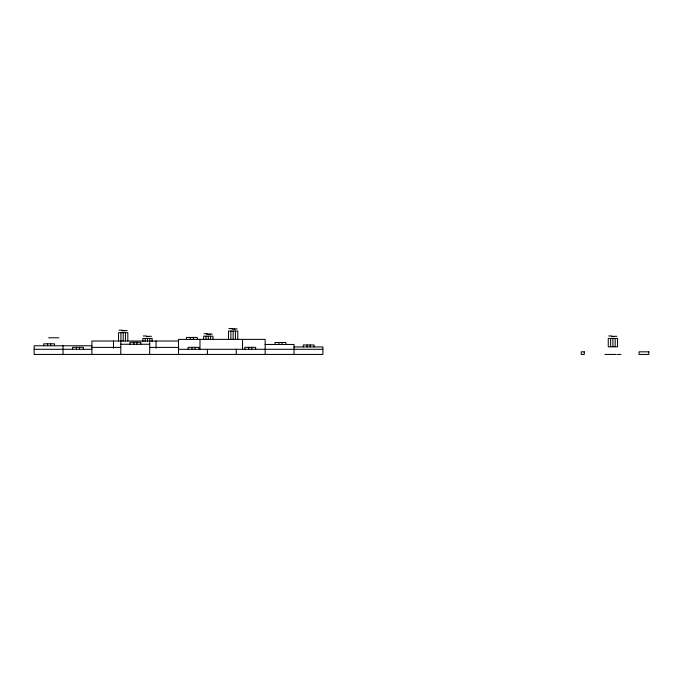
<?xml version="1.0" encoding="UTF-8"?>
<svg xmlns="http://www.w3.org/2000/svg" width="683" height="683" viewBox="0 0 683 683"><rect width="100%" height="100%" fill="white"/><g stroke="black" fill="none" stroke-linecap="round" stroke-linejoin="round"><path stroke-width="1.02" d="M228.882 328.566L232.331 328.566M233.68 328.907L237.129 328.907M232.007 329.138L234.952 329.138M118.919 330.188L122.368 330.188M123.708 330.529L127.158 330.529M122.035 330.768L124.98 330.768M204.063 333.705L207.512 333.705M208.853 334.047L212.302 334.047M206.676 334.277L210.125 334.277M143.234 335.968L146.683 335.968M608.647 335.968L612.096 335.968M148.032 336.309L151.481 336.309M613.436 336.309L616.886 336.309M146.358 336.548L148.442 336.548M611.49 336.548L613.846 336.548M48.587 337.786L58.815 337.786M178.528 341.013L91.898 341.013L91.898 354.434M120.771 344.258L149.654 344.258M265.149 344.463L294.023 344.463L294.023 354.434M91.898 345.777L34.15 345.777L34.15 354.434L322.897 354.434L322.897 346.93L294.023 346.93M91.898 347.399L120.771 347.399M149.654 347.399L178.528 347.399M34.15 349.295L91.898 349.295M178.528 349.295L322.897 349.295M604.89 354.434L616.228 354.434M617.372 354.434L620.932 354.434M615.17 338.444L615.17 346.793M612.907 338.444L612.907 346.793M610.636 338.444L610.636 346.793M314.112 346.93L314.112 344.966L303.32 344.966L303.32 346.93M310.219 344.966L310.219 346.93M307.171 344.966L307.171 346.93M285.861 344.463L285.861 342.499L275.078 342.499L275.078 344.463M281.968 342.499L281.968 344.463M278.929 342.499L278.929 344.463M265.149 354.434L265.149 339.383L178.528 339.383L178.528 354.434M255.647 349.295L255.647 347.331L244.864 347.331L244.864 349.295M251.754 347.331L251.754 349.295M248.714 347.331L248.714 349.295M242.542 339.383L242.542 349.414M237.778 339.383L237.778 331.033L228.506 331.033L228.506 339.383M236.275 349.295L236.275 354.434M235.413 331.033L235.413 339.383M233.151 331.033L233.151 339.383M230.88 331.033L230.88 339.383M212.959 339.306L212.959 336.173L203.679 336.173L203.679 339.306M210.586 336.173L210.586 339.306M208.324 336.173L208.324 339.306M207.401 349.295L207.401 354.434M206.053 336.173L206.053 339.306M199.974 339.383L199.974 349.414M198.924 349.295L198.924 347.331L188.141 347.331L188.141 349.295M197.267 339.383L197.267 337.428L186.485 337.428L186.485 339.383M195.031 347.331L195.031 349.295M193.383 337.428L193.383 339.383M191.991 347.331L191.991 349.295M190.335 337.428L190.335 339.383M156.057 341.013L156.057 348.236M152.13 341.568L152.13 338.444L142.858 338.444L142.858 341.568M149.756 338.444L149.654 354.434M147.502 338.444L147.502 341.568M145.231 338.444L145.231 341.568M140.792 344.258L140.792 342.294L130.009 342.294L130.009 344.258M136.907 342.294L136.907 344.258M133.859 342.294L133.859 344.258M127.806 341.013L127.806 332.655L118.535 332.655L118.535 341.013M125.441 332.655L125.441 341.013M123.179 332.655L123.179 341.013M120.908 332.655L120.908 341.013M120.771 341.013L120.771 354.434M113.489 341.013L113.489 348.236M83.394 349.295L83.394 347.331L72.611 347.331L72.611 349.295M79.51 347.331L79.51 349.295M76.462 347.331L76.462 349.295M63.024 345.777L63.024 354.434M54.52 345.777L54.52 343.814L43.738 343.814L43.738 345.777M50.636 343.814L50.636 345.777M47.588 343.814L47.588 345.777M617.543 338.444L608.263 338.444L608.263 346.793L617.543 346.793L617.543 338.444M584.264 351.83L581.216 351.83L581.216 354.434L584.264 354.434L584.264 351.83M648.85 351.83L639.04 351.83L639.04 354.434L648.85 354.434L648.85 351.83"/></g></svg>
